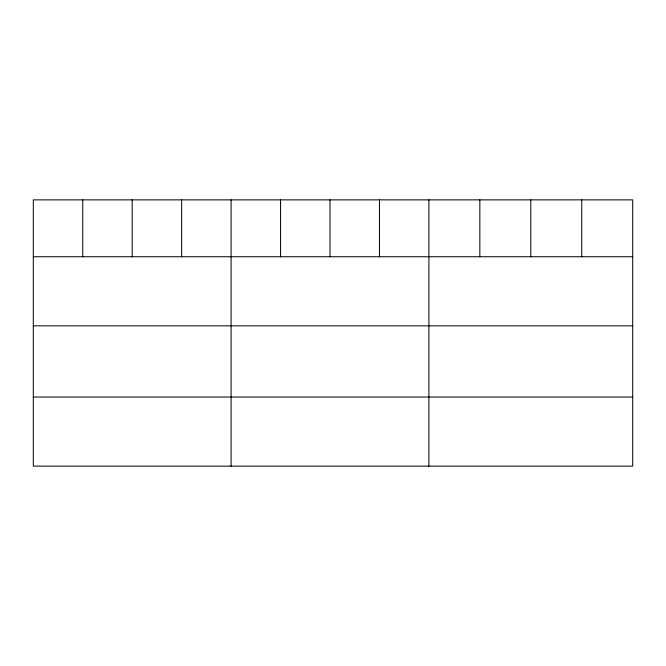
<?xml version="1.0" encoding="UTF-8"?>
<svg xmlns="http://www.w3.org/2000/svg" width="666" height="666" viewBox="0 0 666 666"><rect width="100%" height="100%" fill="white"/><g stroke="black" fill="none" stroke-linecap="round" stroke-linejoin="round"><path stroke-width="1" d="M632.7 256.743L632.7 466.133L33.3 466.133L33.3 199.867L632.7 199.867L632.7 256.743L33.3 256.743M33.3 325.84L632.7 325.84M33.3 397.036L632.7 397.036M581.751 199.867L581.751 256.743M530.802 199.867L530.802 256.743M479.853 199.867L479.853 256.743M428.904 199.867L428.904 466.133M379.454 199.867L379.454 256.743M330.003 199.867L330.003 256.743M280.553 199.867L280.553 256.743M231.102 199.867L231.102 466.133M181.651 199.867L181.651 256.743M132.201 199.867L132.201 256.743M82.751 199.867L82.751 256.743"/></g></svg>
